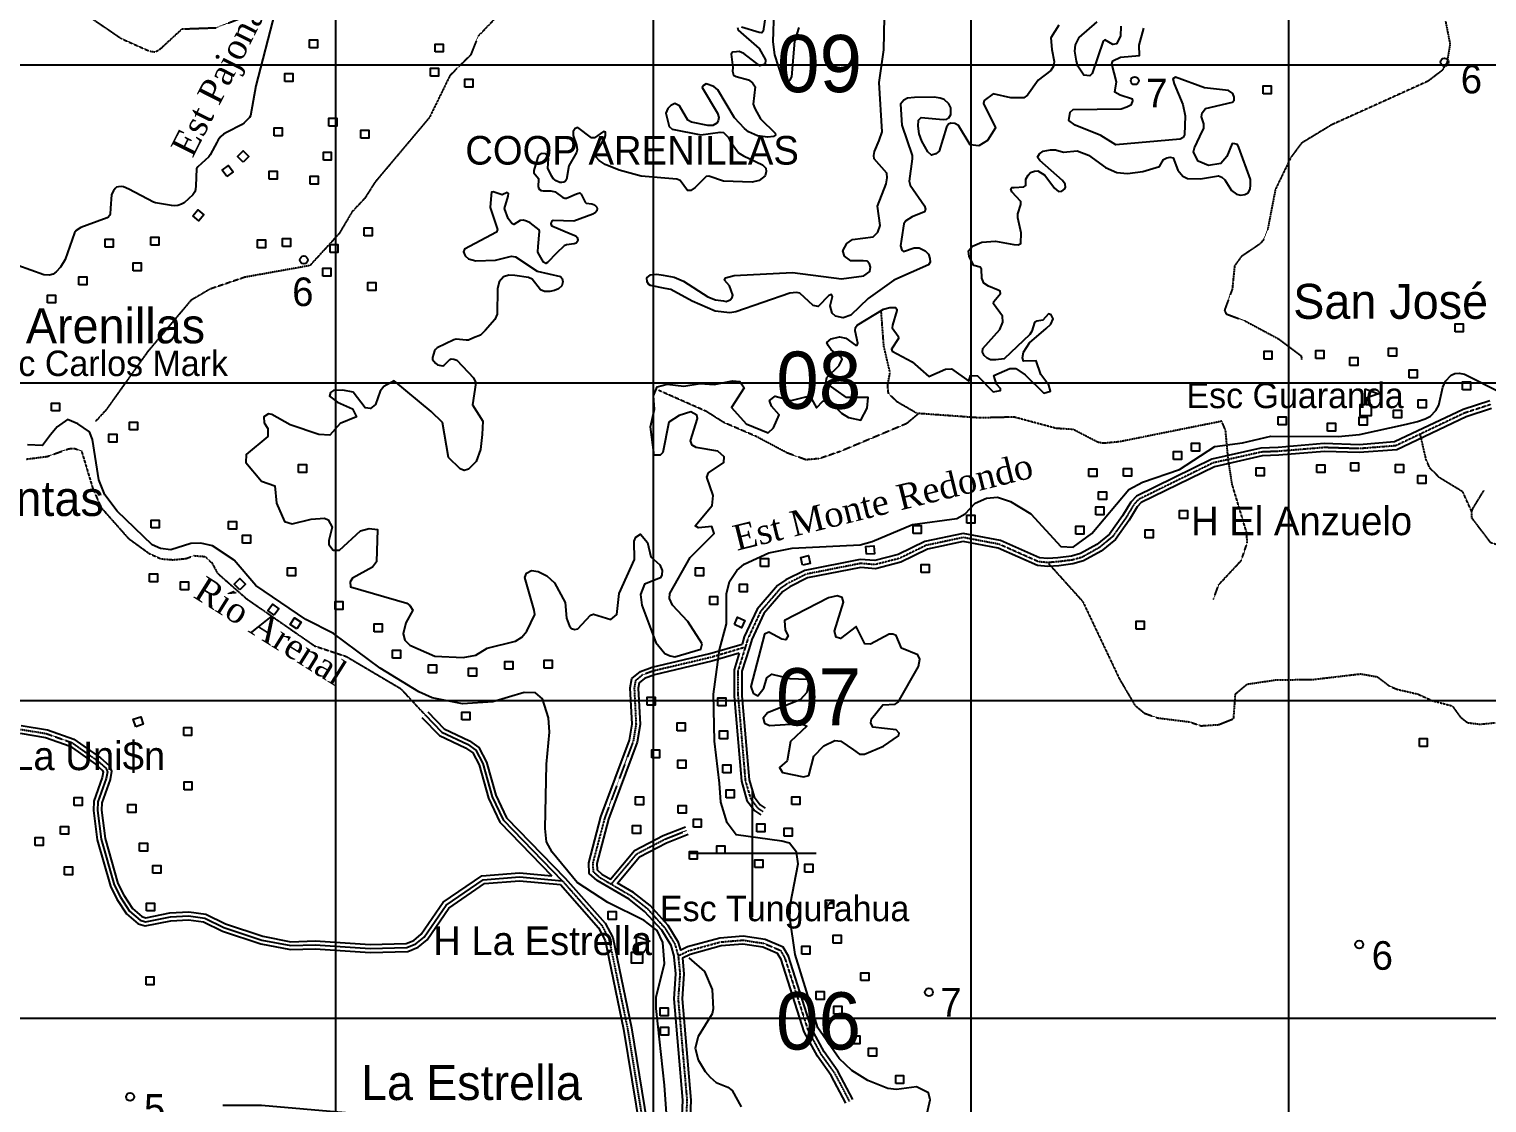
# Model space of a CAD drawing. Extents: x 638173 to 667318, y 9795622 to 9816401.
# Drawn here: x 646034 to 650623, y 9805734 to 9809113 of the extents above; entities that cross this region are included whole.
import ezdxf

# ---------------------------------------------------------------- set-up
doc = ezdxf.new("R2010")
doc.units = 0
doc.header["$MEASUREMENT"] = 0
doc.linetypes.add('HIDDEN', pattern=[0.375, 0.25, -0.125])
for name, color, linetype in [('CAMINO4', 7, 'CONTINUOUS'), ('CAMINO5', 7, 'CONTINUOUS'), ('CAMINO6Y7', 7, 'CONTINUOUS'), ('CAUCECANALIZADO', 7, 'CONTINUOUS'), ('CUADRICULAUTM', 7, 'CONTINUOUS'), ('EDIFICACION', 7, 'CONTINUOUS'), ('NOMBREAREASSITIO', 7, 'CONTINUOUS'), ('NOMBRESPOBLADOS', 7, 'CONTINUOUS'), ('NOMBRESPROPIOS', 7, 'CONTINUOUS'), ('PANTANOINUNDACIO', 7, 'CONTINUOUS'), ('PARALELACAMINO', 7, 'CONTINUOUS'), ('PROYECCION', 7, 'CONTINUOUS'), ('PUNTOALTURA', 7, 'CONTINUOUS'), ('RIOINTERMITENTE', 7, 'CONTINUOUS'), ('RIOPERENNE', 7, 'CONTINUOUS'), ('TEXTOAZUL', 7, 'CONTINUOUS'), ('VALORCUADRICULAR', 7, 'CONTINUOUS')]:
    doc.layers.add(name, color=color, linetype=linetype)
doc.styles.add('cotas', font='SWITZN.TTF')
doc.styles.add('escuelas', font='SWZCONLN.TTF')
doc.styles.add('poblados', font='SWZCONDN.TTF')
doc.styles.add('rios', font='TIMESI_0.TTF')
doc.styles.add('sitios', font='SWZCONLN.TTF')

# ---------------------------------------------------------------- blocks, each defined once
blk = doc.blocks.new('COTA')
at = {"layer": 'PUNTOALTURA', "color": 1, "linetype": 'Continuous'}
blk.add_circle((0, 0), 12.5, dxfattribs=at)
blk = doc.blocks.new('CASA')
at = {"layer": 'EDIFICACION', "color": 4, "linetype": 'Continuous'}
blk.add_lwpolyline([(-12.57, -13.81), (-12.57, 11.18), (12.43, 11.18), (12.43, -13.82), (-12.57, -13.81)], close=True, dxfattribs=at)
blk = doc.blocks.new('ESCUEL')
at = {"layer": 'EDIFICACION', "color": 6, "linetype": 'Continuous'}
blk.add_lwpolyline([(-0.55, 67.48), (41.45, 51.74), (3.45, 37.48), (3.45, 17.27), (18.98, 17.27), (18.98, -17.74), (-16.02, -17.73), (-16.02, 17.27), (-0.55, 17.27), (-0.55, 67.48)], close=True, dxfattribs=at)

msp = doc.modelspace()

# ---------------------------------------------------------------- linework, layer by layer
at = {"layer": 'CAMINO4', "color": 2, "linetype": 'HIDDEN'}
for points in [[(650634.67, 9807931.18), (650552.68, 9807904.52), (650413.17, 9807838.28), (650335.72, 9807801.5), (650221.08, 9807792.45), (650111.33, 9807796.02), (649967.15, 9807784.05), (649913.43, 9807781.87), (649808.79, 9807758.35), (649761.02, 9807747.62), (649527.33, 9807632.95), (649511.83, 9807616.78), (649486.18, 9807573.91), (649444.36, 9807515.08), (649402, 9807480.66), (649348.76, 9807450.63), (649317.61, 9807441.92), (649274.08, 9807436.63), (649241.01, 9807433.81), (649240.75, 9807433.83), (649211.34, 9807436.63), (649087.9, 9807491.47), (648974.59, 9807512.87), (648858.1, 9807488.16), (648774.17, 9807447.24), (648697.02, 9807427.41), (648651.36, 9807431.15), (648480.34, 9807397.4), (648422.62, 9807368.45), (648398.49, 9807352.04), (648336.62, 9807280.2), (648297.27, 9807195.91), (648288.45, 9807167.49)], [(648288.45, 9807167.49), (648180.49, 9807135.48), (647999.07, 9807092.74), (647964.95, 9807080.62), (647942.95, 9807062.06), (647939.03, 9807039.53), (647944.69, 9806925.06), (647935.88, 9806872.04), (647846.06, 9806630.39), (647808.4, 9806488.2), (647809.67, 9806461.28), (647829.75, 9806443.68), (647866.81, 9806421.93)], [(648288.45, 9807167.49), (648265.67, 9807094.06), (648265.67, 9807014.42), (648288.61, 9806748.06), (648305.14, 9806691.12), (648326.97, 9806662.07), (648344.29, 9806650.46)], [(646007.72, 9806909.1), (646088.69, 9806895.79), (646169.53, 9806867.22), (646250.98, 9806809.53), (646275.89, 9806787.53), (646280.95, 9806775.73)], [(647866.81, 9806421.93), (647947.65, 9806517.77), (648035.53, 9806563.48), (648104.55, 9806590.97)], [(647712.67, 9806432.74), (647836.91, 9806292.12), (647859.58, 9806249.36), (647917.77, 9805967.54), (647972.65, 9805632.93), (647974.89, 9805619.27)], [(647866.81, 9806421.93), (647929.76, 9806384.98), (647980.3, 9806345.22), (648035.49, 9806284.18), (648066.92, 9806233.67), (648077.3, 9806196.28)], [(648077.3, 9806196.28), (648110.71, 9806212.68), (648210.37, 9806240.04), (648281.87, 9806245.83), (648347.26, 9806235.73), (648399.07, 9806213.7), (648412.78, 9806189.83), (648485.7, 9805962.44), (648526.21, 9805887.19), (648569.63, 9805826.81), (648615.96, 9805738.81)], [(648077.3, 9806196.28), (648083.01, 9806139.42), (648077.04, 9806060.97), (648104.87, 9805742.21), (648101.83, 9805667.58)]]:
    msp.add_lwpolyline(points, dxfattribs=at)
at = {"layer": 'CAMINO5', "color": 7, "linetype": 'Continuous'}
for points in [[(647279.9, 9806955.5), (647333.01, 9806900.27), (647414.66, 9806862), (647440.2, 9806844), (647462.66, 9806801.65), (647492.11, 9806697.28), (647526.79, 9806623.92), (647712.67, 9806432.74)], [(646280.95, 9806775.73), (646276.85, 9806754.7), (646250.57, 9806680.71), (646249.81, 9806654.27), (646261.02, 9806563.59), (646301.7, 9806419.84), (646321.69, 9806380.63), (646349.87, 9806336.92), (646383.41, 9806308.61), (646400.58, 9806303.21), (646479.11, 9806319.1), (646536.54, 9806321.82), (646587.19, 9806315.01), (646647.5, 9806285.4), (646767.03, 9806245.78), (646857.62, 9806228.39), (646934.97, 9806230.7), (647108.14, 9806219.36), (647223.67, 9806222.6), (647252.04, 9806234.19), (647277.71, 9806255.55), (647347, 9806355.84), (647463.42, 9806436.02), (647578.03, 9806445.05), (647712.67, 9806432.74)]]:
    msp.add_lwpolyline(points, dxfattribs=at)
at = {"layer": 'CAMINO6Y7', "color": 2, "linetype": 'HIDDEN'}
for points in [[(646024.32, 9809418.5), (646232.87, 9809145.44), (646325.42, 9809082.65), (646413.05, 9809043.66), (646429.98, 9809041.11), (646444.48, 9809047.93), (646515.76, 9809113.37), (646623.3, 9809117.29), (646767.01, 9809173.09), (646798.44, 9809174.38), (646845.34, 9809293.66), (646861.78, 9809369.34), (646923.53, 9809421.72), (647033.97, 9809623.91), (647090.47, 9809697.63), (647072.08, 9809728.62), (647004.82, 9809793.28), (646972.64, 9809846.17), (646910.67, 9810004.5), (646907.97, 9810035.39), (646953.73, 9810134.02), (646963.16, 9810181.72), (646971.69, 9810194.38)], [(647493.44, 9809579.86), (647497.74, 9809459.79), (647520.37, 9809402.81), (647534.19, 9809280.48), (647516.72, 9809188.73), (647502.34, 9809147.57), (647447.57, 9809090.41), (647424.02, 9809031.27), (647359.21, 9808967.23), (647294.29, 9808834.36), (647122.78, 9808630.67), (647091.09, 9808580.62), (647050.97, 9808537.98), (647010.05, 9808469.1), (646918.09, 9808368.59), (646714.07, 9808332.12), (646602.96, 9808294.29), (646543.71, 9808259.33), (646407.22, 9808097.3), (646276.9, 9807914.73), (646243.36, 9807878.07)], [(650492.5, 9809138.08), (650506.72, 9809066.36), (650497.63, 9809008.68), (650481.69, 9808982.58), (650437.59, 9808948.88), (650134.19, 9808811.53), (650039.37, 9808754.01), (650005.22, 9808707.84), (649957.11, 9808608.16), (649932.85, 9808482.29), (649920.36, 9808450.62), (649908.9, 9808436.73), (649850.14, 9808397.29), (649828.63, 9808367.86), (649821.52, 9808295.09), (649797.1, 9808228.2), (649801.89, 9808216.76), (649861.45, 9808194.65), (649966.64, 9808138.34), (650038.43, 9808084.48), (650039.87, 9808071.61)], [(648834.23, 9807903.11), (648828.98, 9807903.49), (648766.54, 9807939.58), (648739.23, 9807967.07), (648736.8, 9807991.15), (648744.28, 9808032.34), (648724.74, 9808115.09), (648716.23, 9808228.64)], [(648834.23, 9807903.11), (648796.29, 9807871.17), (648587.58, 9807783.58), (648522.4, 9807761.18), (648479.53, 9807757.29), (648420.88, 9807778.69), (648323.2, 9807830.62), (648220.16, 9807875.15), (648165.4, 9807909.93), (648016.62, 9807975.47)], [(649762.39, 9807318.65), (649778.72, 9807364.18), (649849.72, 9807440.33), (649868.88, 9807496.54), (649865.92, 9807531.25), (649821.61, 9807678.97), (649808.79, 9807758.35), (649800.51, 9807849.86), (649788.34, 9807878.68), (649466.72, 9807814.18), (649416.61, 9807809.38), (649398.46, 9807812.56), (649320.92, 9807852.76), (649266.94, 9807856.24), (649134.69, 9807891.81), (649026.87, 9807889.21), (648834.23, 9807903.11)], [(650575.11, 9807594.84), (650547.25, 9807656.36), (650474.8, 9807700.58), (650443.25, 9807732.05), (650431.59, 9807758.47), (650413.17, 9807838.28)], [(646024.54, 9807759.5), (646091.61, 9807768.03), (646159.25, 9807792.35), (646177.67, 9807793.15), (646199.27, 9807785.07), (646234.58, 9807667.65), (646260.8, 9807607.19), (646347.01, 9807509.94), (646412.92, 9807462.24), (646449.74, 9807445.74), (646487.93, 9807442.89), (646528.06, 9807446.66), (646552.86, 9807455.81), (646589.09, 9807453.04), (646609.47, 9807433.27), (646627.01, 9807400.81), (646718.06, 9807320.63), (646933.45, 9807171.51), (647032.46, 9807138.66), (647203.55, 9807037.65), (647279.9, 9806955.5)], [(650575.11, 9807594.84), (650579.52, 9807605.24), (650613.45, 9807660.67)], [(650810.59, 9807116.47), (650823.59, 9807138.78), (650827.06, 9807146.56), (650828.77, 9807157.36), (650828.68, 9807164.77), (650821.55, 9807216.52), (650805.29, 9807319.18), (650790.21, 9807341.9), (650693.33, 9807436.18), (650682.91, 9807481.31), (650635.18, 9807496.17), (650575.4, 9807574.95), (650575.09, 9807580.51), (650575.11, 9807594.84)], [(649240.78, 9807433.79), (649350.82, 9807311.42), (649466.36, 9807067.58), (649514.81, 9806984.94), (649545.14, 9806959.95), (649586.71, 9806945.12), (649687.06, 9806932.76), (649723.12, 9806920.34), (649778.99, 9806924.09), (649826.04, 9806942.97), (649831.36, 9807020.28), (649868.17, 9807051.42), (649957.18, 9807064.53), (650077.63, 9807066.47), (650225.12, 9807083.73), (650277.6, 9807074.76), (650315.97, 9807045.63), (650339.82, 9807035.42), (650405.76, 9807020.18), (650451.17, 9806999.51), (650514.18, 9806982.87), (650539.37, 9806947.88), (650561.45, 9806930.38), (650601.66, 9806925.26), (650649.38, 9806930.22)]]:
    msp.add_lwpolyline(points, dxfattribs=at)
at = {"layer": 'CAUCECANALIZADO', "color": 132, "linetype": 'Continuous'}
msp.add_lwpolyline([(648111.13, 9806189.57), (648160.3, 9806146.58), (648184.38, 9806090.36), (648187.78, 9806030.02), (648184.29, 9806014.09), (648140.02, 9805942.66), (648131.22, 9805906.01), (648140.56, 9805869.16), (648162.32, 9805832.24), (648178.41, 9805814.98), (648196.72, 9805797.59), (648234.15, 9805782.75), (648247.27, 9805772.08), (648276.12, 9805721.49)], dxfattribs=at)
at = {"layer": 'CUADRICULAUTM', "color": 2, "linetype": 'Continuous'}
for points in [[(647000, 9796937.05), (647000, 9797000), (647000, 9798000), (647000, 9799000), (647000, 9800000), (647000, 9801000), (647000, 9802000), (647000, 9803000), (647000, 9804000), (647000, 9805000), (647000, 9806000), (647000, 9807000), (647000, 9808000), (647000, 9809000), (647000, 9810000), (647000, 9811000), (647000, 9812000), (647000, 9813000), (647000, 9814000), (647000, 9815364.22)], [(648000, 9796936.27), (648000, 9797000), (648000, 9798000), (648000, 9799000), (648000, 9800000), (648000, 9801000), (648000, 9802000), (648000, 9803000), (648000, 9804000), (648000, 9805000), (648000, 9806000), (648000, 9807000), (648000, 9808000), (648000, 9809000), (648000, 9810000), (648000, 9811000), (648000, 9812000), (648000, 9813000), (648000, 9814000), (648000, 9815363.51)], [(649000, 9796935.5), (649000, 9797000), (649000, 9798000), (649000, 9799000), (649000, 9800000), (649000, 9801000), (649000, 9802000), (649000, 9803000), (649000, 9804000), (649000, 9805000), (649000, 9806000), (649000, 9807000), (649000, 9808000), (649000, 9809000), (649000, 9810000), (649000, 9811000), (649000, 9812000), (649000, 9813000), (649000, 9814000), (649000, 9815362.8)], [(650000, 9796934.72), (650000, 9797000), (650000, 9798000), (650000, 9799000), (650000, 9800000), (650000, 9801000), (650000, 9802000), (650000, 9803000), (650000, 9804000), (650000, 9805000), (650000, 9806000), (650000, 9807000), (650000, 9808000), (650000, 9809000), (650000, 9810000), (650000, 9811000), (650000, 9812000), (650000, 9813000), (650000, 9814000), (650000, 9815362.09)], [(638799.05, 9809000), (639000, 9809000), (640000, 9809000), (641000, 9809000), (642000, 9809000), (643000, 9809000), (644000, 9809000), (645000, 9809000), (646000, 9809000), (647000, 9809000), (648000, 9809000), (649000, 9809000), (650000, 9809000), (651000, 9809000), (652000, 9809000), (653000, 9809000), (654000, 9809000), (655000, 9809000), (656000, 9809000)], [(638798.38, 9808000), (639000, 9808000), (640000, 9808000), (641000, 9808000), (642000, 9808000), (643000, 9808000), (644000, 9808000), (645000, 9808000), (646000, 9808000), (647000, 9808000), (648000, 9808000), (649000, 9808000), (650000, 9808000), (651000, 9808000), (652000, 9808000), (653000, 9808000), (654000, 9808000), (655000, 9808000), (656000, 9808000)], [(638798.38, 9807000), (639000, 9807000), (640000, 9807000), (641000, 9807000), (642000, 9807000), (643000, 9807000), (644000, 9807000), (645000, 9807000), (646000, 9807000), (647000, 9807000), (648000, 9807000), (649000, 9807000), (650000, 9807000), (651000, 9807000), (652000, 9807000), (653000, 9807000), (654000, 9807000), (655000, 9807000), (656000, 9807000)], [(638797.04, 9806000), (639000, 9806000), (640000, 9806000), (641000, 9806000), (642000, 9806000), (643000, 9806000), (644000, 9806000), (645000, 9806000), (646000, 9806000), (647000, 9806000), (648000, 9806000), (649000, 9806000), (650000, 9806000), (651000, 9806000), (652000, 9806000), (653000, 9806000), (654000, 9806000), (655000, 9806000), (656000, 9806000)]]:
    msp.add_lwpolyline(points, dxfattribs=at)
at = {"layer": 'PANTANOINUNDACIO', "color": 2, "linetype": 'Continuous'}
for points in [[(648357.96, 9809191.03), (648344.44, 9809105.94), (648340.84, 9809100.95), (648332.71, 9809102.53), (648276.64, 9809119.14)], [(648457.14, 9809118.23), (648443.44, 9809074.81), (648434.13, 9808962.75), (648427.48, 9808951.32), (648416.42, 9808946.1), (648409.06, 9808950.58), (648404.29, 9808960.91), (648381.93, 9809031.78), (648376.43, 9809072.87), (648379.22, 9809171.7)], [(648263.78, 9809117.8), (648265.95, 9809109.78), (648332.38, 9809051.68), (648352.65, 9809015.89), (648350.92, 9809003.01), (648334.75, 9808997.71), (648284.17, 9809036.49), (648269.79, 9809041.98), (648260.54, 9809041.6), (648248.42, 9809039.77), (648243.95, 9809033.8), (648249.15, 9808992.55), (648248.57, 9808980.58), (648251.37, 9808967.53), (648259.38, 9808963.59), (648298.24, 9808953.47), (648311.79, 9808943.94), (648319.21, 9808930.76), (648313.27, 9808876.87), (648318.44, 9808862.99), (648336.38, 9808830.68), (648382.27, 9808785.28), (648384.01, 9808778.83), (648377.12, 9808774.55), (648360.09, 9808772.5), (648327.27, 9808777.35), (648298.53, 9808789.15), (648286.23, 9808799.95), (648255.15, 9808833.23), (648201.95, 9808921.64), (648189.47, 9808932.15), (648165.16, 9808940.26), (648156.59, 9808935.85), (648153.23, 9808928.83), (648200.92, 9808847.81), (648205.63, 9808835.19), (648203.47, 9808824.53), (648198.99, 9808817.32), (648186.53, 9808809.05), (648170.9, 9808809.21), (648119.17, 9808820.21), (648107.98, 9808826), (648082.02, 9808871.36), (648066.73, 9808878.34), (648054.23, 9808872.13), (648044.62, 9808862.86), (648038.69, 9808848.58), (648048.78, 9808805.86), (648058.25, 9808797.69)], [(648659.43, 9808383.5), (648621.1, 9808383.65), (648600.97, 9808398.32), (648596.01, 9808415.36), (648608.65, 9808438.5), (648626.24, 9808450.76), (648690.91, 9808459.52), (648706.32, 9808473.68), (648712.76, 9808494.47), (648704.92, 9808556.11), (648732.31, 9808625.63), (648735.49, 9808644.67), (648733.86, 9808659.62), (648694.23, 9808704.38), (648692.76, 9808715.43), (648694.97, 9808727.96), (648710.43, 9808762.66), (648719.76, 9808789.79), (648709.88, 9808944.54), (648725.22, 9809047.22), (648727.19, 9809150)], [(649275.42, 9809125.08), (649250.63, 9809085.85), (649253.02, 9809048.78), (649261.3, 9809010.79), (649258.7, 9808995.81), (649250.35, 9808982.6), (649210.82, 9808952.64), (649176.73, 9808905.01), (649165.59, 9808896.64), (649124.06, 9808896.46), (649069.22, 9808909.51), (649040.37, 9808888.39), (649038.4, 9808879), (649075.84, 9808802.51), (649051.1, 9808762.68), (649023.41, 9808745.11)], [(649835.09, 9808593.58), (649847.08, 9808589.96), (649860.57, 9808592.35), (649871.4, 9808598.07), (649878.09, 9808609.07), (649879.37, 9808622.96), (649878.77, 9808639.51), (649842.66, 9808739.76), (649837.5, 9808749.34), (649829.5, 9808751.62), (649821.08, 9808752.44), (649804.66, 9808711.83), (649785.01, 9808689.88), (649746.56, 9808683.49), (649714.64, 9808697.12), (649707.15, 9808710.54), (649699.28, 9808726.49), (649702.44, 9808739.11), (649719.41, 9808774.41), (649731.55, 9808800.87), (649732.44, 9808814.95), (649724.18, 9808836.37), (649726.24, 9808848.85), (649737.56, 9808862.9), (649821.96, 9808882.57), (649827.92, 9808889.4), (649827.68, 9808898.91), (649822.77, 9808910.04), (649810.09, 9808919.31), (649734.4, 9808927.72), (649643.01, 9808962.01), (649634.82, 9808956.39), (649638.32, 9808940.82), (649665.38, 9808875.36), (649673.2, 9808840.2), (649671.63, 9808780.17), (649666.55, 9808772.19), (649657.24, 9808766.89), (649455.26, 9808748.36), (649407.35, 9808777.61), (649327.34, 9808810.21), (649307.01, 9808825.72), (649311.32, 9808851.53), (649320.37, 9808860.09), (649471.43, 9808862.25), (649489.27, 9808868.02), (649504.75, 9808875.39), (649508.92, 9808887.42), (649507.51, 9808892.58), (649468.83, 9808904.45), (649451.62, 9808914.33), (649456.77, 9808946.79), (649441.95, 9809003.36), (649445.19, 9809012.86), (649469.17, 9809024.49), (649529.06, 9809029.45), (649528.19, 9809062.65), (649542.65, 9809115.67)], [(649470.9, 9809122.63), (649469.92, 9809090.68), (649456.97, 9809066.4), (649445.96, 9809064.22), (649420.8, 9809079.08), (649415.21, 9809074.44), (649380.94, 9808973.44), (649372.73, 9808965.86), (649353.9, 9808967.76), (649335.02, 9808995.9), (649331.58, 9809011.76), (649326.23, 9809043.42), (649328.13, 9809063.77), (649339.63, 9809086.02), (649396.29, 9809135.96)], [(649023.41, 9808745.11), (648996.53, 9808749.09), (648959.61, 9808809.21), (648948.45, 9808815.68), (648935.75, 9808817.29), (648928.55, 9808813.47), (648922.06, 9808804.43), (648899.09, 9808728.81), (648888.76, 9808719.86), (648874.76, 9808716.29), (648863.71, 9808726.49), (648844.3, 9808760.23), (648835.71, 9808783.25), (648832.45, 9808807.2), (648833.5, 9808826.74), (648842.56, 9808835.13), (648911.14, 9808828.47), (648923.4, 9808829.69), (648929.17, 9808833.94), (648935.19, 9808844.43), (648935.19, 9808864.83), (648929.41, 9808877.89), (648914.55, 9808891.61), (648902.23, 9808895.02), (648883.53, 9808898.34), (648820.72, 9808897.18), (648798.87, 9808896.03), (648787.25, 9808889.63), (648777.5, 9808876.87), (648781.57, 9808810.14), (648814.34, 9808714.7), (648813.43, 9808704.76), (648804.76, 9808634.35), (648807.08, 9808621.56), (648852.3, 9808556.4), (648855.6, 9808546.47), (648852.24, 9808538.09), (648814.34, 9808522.14), (648793.71, 9808509.61), (648787.19, 9808499.59), (648779.81, 9808451.27), (648777.5, 9808430.74), (648781.18, 9808416.73), (648786.46, 9808413.39), (648820.68, 9808424.36), (648836.45, 9808424.11), (648855, 9808415.15), (648865.18, 9808404.2), (648869.08, 9808391.25), (648870.34, 9808379.14), (648865.62, 9808370.58), (648756.57, 9808322.73), (648675.35, 9808265.25), (648620.66, 9808212.97), (648596.28, 9808204.59), (648572.95, 9808209.24), (648561.69, 9808219.15), (648555.76, 9808241.96), (648563.2, 9808271.26), (648560.12, 9808278.15), (648551.98, 9808274.84), (648518.25, 9808239.62), (648501.92, 9808243.08), (648460.64, 9808281.84), (648455.48, 9808283.31), (648450.33, 9808284.05), (648428.96, 9808281.84), (648259.34, 9808222.76), (648239.58, 9808219.92), (648193.89, 9808225.08), (648120.9, 9808256.47), (648054.66, 9808292.9), (648036.8, 9808297.03), (647990.55, 9808305.85), (647984.66, 9808309.11), (647980.24, 9808317.96), (647978.54, 9808329.87), (647989.82, 9808339.33), (648010.45, 9808341.55), (648030.33, 9808338.64), (648065.09, 9808332.33), (648094.48, 9808320.09), (648170.6, 9808270.68), (648195.37, 9808260.46), (648220.07, 9808257.61), (648228.53, 9808256.04), (648240.72, 9808260.86), (648246.95, 9808268.57), (648249.15, 9808275.35), (648239.17, 9808304.96), (648223.39, 9808322.98), (648226.12, 9808329.8), (648253.14, 9808337.91), (648436.84, 9808347.34), (648591.9, 9808326.49), (648662.18, 9808335.96), (648680.9, 9808349.91), (648683.18, 9808363.66), (648679.65, 9808373.72), (648672.12, 9808382.83), (648659.43, 9808383.5)], [(648058.25, 9808797.69), (648148.73, 9808780.17), (648209.68, 9808788.41), (648220.06, 9808787.29), (648234.73, 9808772.93), (648241.41, 9808760.27), (648267.7, 9808723.52), (648283.37, 9808713.96), (648343.02, 9808686.23), (648353.06, 9808674.89), (648354.54, 9808664.62), (648350.7, 9808651.18), (648332.23, 9808636.56), (648309.95, 9808631.35), (648220.08, 9808634.37), (648173.81, 9808649.83), (648165.6, 9808648.54), (648131.28, 9808613.96), (648117.07, 9808604.86), (648106.85, 9808605.18), (648083.58, 9808636), (648073.59, 9808640.98), (647960.39, 9808650.25), (647891.82, 9808668.64), (647847.37, 9808686.69), (647828.21, 9808699.22), (647819.37, 9808709.54), (647816.21, 9808719.09), (647846.08, 9808770.52), (647848.85, 9808778.09), (647848.11, 9808788.41), (647842.11, 9808790.19), (647814.21, 9808770.72), (647804.12, 9808770.79), (647761.23, 9808803.42), (647753.05, 9808800.2), (647746.68, 9808790.33), (647746.41, 9808778.29), (647756.89, 9808747.81), (647759.68, 9808733.12), (647756.8, 9808724.64), (647733.51, 9808682.32), (647725.42, 9808639.42), (647722.1, 9808633.61), (647717.12, 9808631.06), (647711.05, 9808630.05), (647704.93, 9808630.6), (647692.86, 9808635.66), (647684.11, 9808643.18), (647678.56, 9808650.66), (647667.6, 9808675.06), (647668.86, 9808704.64), (647667.58, 9808711.75), (647660.21, 9808719.86), (647645.67, 9808721.48), (647637.36, 9808715.43), (647634.87, 9808706.2), (647623.34, 9808668.07), (647622.81, 9808663.39), (647623.36, 9808660.15), (647637.29, 9808642.51), (647638.14, 9808638.75), (647636.27, 9808618.58), (647637.29, 9808612.87), (647641.05, 9808607.81), (647645.71, 9808604.45), (647651.98, 9808603.54), (647676.64, 9808603.4), (647690.42, 9808600.44), (647714.09, 9808582.55), (647720.67, 9808580.56), (647725.54, 9808581.21), (647757.08, 9808594.35), (647767.79, 9808597.49), (647771.78, 9808593.6), (647784.15, 9808567.73), (647787.55, 9808565.45), (647805.5, 9808563.11), (647811.09, 9808560.66), (647816.66, 9808556.79), (647821.2, 9808552.58), (647822.55, 9808547.94), (647821.64, 9808540.85), (647816.48, 9808535.06), (647808.99, 9808530.76), (647749.42, 9808508.35), (647683.85, 9808510.52), (647679.39, 9808508.12), (647677.39, 9808503.72), (647677.03, 9808498.69), (647679.94, 9808494.02), (647741.61, 9808467.54), (647749.6, 9808464.65), (647756.19, 9808461.3), (647759.18, 9808456.54), (647761.92, 9808449.17), (647760.28, 9808444.08), (647755.85, 9808439.41), (647750.34, 9808436.64), (647726.02, 9808433.69), (647718.59, 9808430.62)], [(649139.95, 9808045.13), (649169.06, 9808025.3), (649228.52, 9807967.06), (649248.89, 9807973.09), (649243.66, 9807991.81), (649219.34, 9808025.9), (649203.71, 9808068.4), (649164.02, 9808068.13), (649160.9, 9808078.36), (649164.03, 9808096.44), (649183.59, 9808125.95), (649235.83, 9808171.01), (649250.84, 9808184.54), (649257.97, 9808201.11), (649251.57, 9808213.29), (649243.21, 9808217.14), (649225.48, 9808197.05), (649206.63, 9808193.38), (649199.37, 9808189.07), (649190.36, 9808162.52), (649183.78, 9808152.1), (649103.17, 9808075.68), (649077.46, 9808071.58), (649060.73, 9808072.49), (649050.06, 9808077.59), (649040.09, 9808085.76), (649035.15, 9808096.05), (649036.41, 9808107.88), (649090.15, 9808167.26), (649099.34, 9808190.24), (649098.48, 9808209.32), (649069.86, 9808248.11), (649071.04, 9808256.04), (649092, 9808281.02), (649090.94, 9808287.74), (649084.24, 9808291.35), (649054.33, 9808303.98), (649039.36, 9808313.54), (649032.69, 9808329.38), (649032.04, 9808357.52), (649027.57, 9808363.66), (649008.03, 9808368.99), (648993.27, 9808397.35), (648991.39, 9808414.82), (649004.13, 9808430.22), (649032.69, 9808441.82), (649076.67, 9808445.62), (649134.03, 9808435.16), (649147.68, 9808433.69), (649156.05, 9808438.21), (649156.75, 9808472.19), (649146.64, 9808518.75), (649146.2, 9808530.99), (649155.87, 9808560.83), (649155.78, 9808570.06), (649127.47, 9808601.18), (649124.46, 9808610.43), (649127.78, 9808614.29), (649134.84, 9808614.45), (649165.79, 9808616.66), (649171.48, 9808620.82), (649171.57, 9808640.96), (649179.05, 9808653.51), (649185.92, 9808661.32), (649198.95, 9808666.05), (649209.82, 9808666.61), (649231.47, 9808653.47), (649262.22, 9808612.6), (649274.84, 9808601.92), (649285.45, 9808602.52), (649294, 9808610.02), (649296.21, 9808615.44), (649295.48, 9808624.77), (649287.02, 9808636.27), (649215.46, 9808699.05), (649208.54, 9808709.69), (649214.44, 9808720.8), (649226.21, 9808728.7), (649249.05, 9808733.12), (649264.55, 9808732.92), (649290.34, 9808725.13), (649333.73, 9808730.03), (649368.52, 9808715.65), (649422.15, 9808677.32), (649457.79, 9808661.76), (649491.66, 9808658.06), (649540.36, 9808664.69), (649592.14, 9808679.99), (649604.6, 9808702.39), (649615.11, 9808708.08), (649626.02, 9808710.27), (649635.93, 9808707.87), (649649.83, 9808669.31), (649665.81, 9808649.67), (649680.42, 9808642.71), (649721.39, 9808641.55), (649778.61, 9808651.15), (649788.87, 9808646.88), (649797.69, 9808638.96), (649819.17, 9808605.3), (649835.09, 9808593.58)], [(647718.59, 9808430.62), (647694.75, 9808407.52), (647666.48, 9808378.08), (647661.18, 9808375.45), (647653.02, 9808379.38), (647636.28, 9808408.42), (647635.39, 9808412.31), (647636.16, 9808429.14), (647640.86, 9808476.22), (647639.65, 9808481.17), (647611.07, 9808502.98), (647600.24, 9808508.79), (647588.96, 9808511.82), (647579.63, 9808510.97), (647560.47, 9808498.29), (647553.59, 9808501.5), (647541.8, 9808516.98), (647531.19, 9808548.01), (647541.88, 9808587.17), (647543.28, 9808595.12), (647539.19, 9808598.54), (647523.21, 9808591.05), (647494.5, 9808600.76), (647490.22, 9808599.54), (647488.83, 9808590.12), (647486, 9808551.01), (647508.86, 9808481.86), (647505.95, 9808473.91), (647405.01, 9808420.27), (647401.29, 9808412.27), (647406.96, 9808399.78), (647417.27, 9808390.2), (647440.73, 9808383.42), (647502.87, 9808385.92), (647552.71, 9808398.06), (647565.38, 9808396.09), (647633.22, 9808351.11), (647706.87, 9808334.66), (647712.12, 9808327.62), (647714.23, 9808317.22), (647710.66, 9808304.93), (647701.09, 9808295.28), (647687.7, 9808289.95), (647672.97, 9808287), (647656.5, 9808286.89), (647643.67, 9808292.56), (647618.28, 9808325.54), (647606.65, 9808331.23), (647563.4, 9808337.59), (647544.01, 9808338.6), (647527.82, 9808333.4), (647513.92, 9808317.17), (647508.91, 9808295.4), (647507.71, 9808216.17), (647500.78, 9808199.06), (647470.22, 9808163.93), (647455.59, 9808149.89), (647432.75, 9808141.05), (647417.02, 9808134.3), (647409.57, 9808133.51), (647378.16, 9808136.63), (647371.63, 9808135.44), (647318.6, 9808109.41), (647313.37, 9808104.93), (647310.22, 9808100.1), (647303.79, 9808079.13), (647304.41, 9808072.64), (647313, 9808061.05), (647320, 9808056.59), (647330.23, 9808054.26), (647336.94, 9808053.35), (647340.94, 9808055.19), (647358.39, 9808072.88), (647362.64, 9808075.15), (647371.41, 9808074.51), (647380.95, 9808070.49), (647433.53, 9808015.3), (647440.8, 9807999.8), (647429.94, 9807930.08), (647462.41, 9807879.41), (647460.76, 9807837.56), (647455.48, 9807789.75), (647441.08, 9807752.43), (647417.8, 9807728.04), (647404.24, 9807723.85), (647390.97, 9807728.66), (647353.98, 9807764.88), (647335.26, 9807874.46), (647300.09, 9807909.29), (647183.29, 9808006.23), (647151.16, 9807987.82), (647139.27, 9807973.64), (647124.73, 9807931.13), (647108.64, 9807918.37), (647092.53, 9807920.67), (647054.13, 9807970.5), (647021.48, 9807976.49), (646992.43, 9807975.16), (646983.43, 9807969.07), (646980.01, 9807957.35), (647004.9, 9807939.11)], [(648152.7, 9807178.52), (648107.32, 9807248.19), (648059.16, 9807300.31), (648050.24, 9807320.59), (648051.09, 9807337.03), (648115.54, 9807449.97), (648191.05, 9807525.61), (648183.61, 9807547.92), (648141.36, 9807542.83), (648130.66, 9807550.13), (648184, 9807613.68), (648187.33, 9807645.22), (648167.3, 9807702.42), (648172.49, 9807716.21), (648221.35, 9807748.42), (648221.96, 9807766.84), (648202, 9807784.84), (648133.77, 9807796.38), (648121.79, 9807804.01), (648115.68, 9807817.19), (648138.62, 9807887.35), (648136.16, 9807897.67), (648117.68, 9807908.26), (648080.73, 9807896.7), (648048.24, 9807876.39), (648029.56, 9807780.73), (648021.14, 9807772.52), (648001.97, 9807772.13), (647989.97, 9807861.56), (648003.31, 9807917.15), (647999.92, 9807958.36), (648011.25, 9807986.72), (648042.38, 9807994.98), (648095.12, 9807989.58), (648146.59, 9807997.53), (648190.59, 9807994.03), (648248.24, 9808006.47), (648271.41, 9808003.71), (648284.62, 9807984.37), (648245.3, 9807921.85), (648291.59, 9807870.2), (648360.44, 9807842.76), (648377.22, 9807858.07), (648395.72, 9807898.79), (648371.39, 9807925.73), (648365.01, 9807943.62), (648382.95, 9807957.51), (648432.67, 9807943.66), (648491.27, 9807958.56), (648512.63, 9807921.3), (648532.39, 9807941.86), (648546.2, 9807942.96), (648558.74, 9807938.27), (648591.37, 9807903.96), (648613.74, 9807890.39), (648652.38, 9807882.03), (648672.22, 9807919.93), (648675.12, 9807953.11), (648606.86, 9807953.7), (648542.62, 9807999.7), (648544.95, 9808016.37), (648584.42, 9808054.44), (648593.39, 9808074.1), (648590.33, 9808080.6), (648559.38, 9808103.45), (648549.07, 9808117.46), (648545.05, 9808126.25), (648558.95, 9808138.03), (648585.17, 9808144.06), (648604.62, 9808139.83), (648635.62, 9808117.83), (648640.44, 9808118.2), (648643.31, 9808124.39), (648634.41, 9808163.73), (648635.28, 9808173.48), (648640.49, 9808181.44), (648723.7, 9808231.71), (648743.6, 9808236.87), (648761.7, 9808236.41), (648765.71, 9808231.71), (648765.37, 9808227.56), (648751.71, 9808181.59), (648750.83, 9808173.03), (648769.39, 9808146.94), (648770.59, 9808138.74), (648749.01, 9808105.7), (648751.2, 9808099.18), (648813.45, 9808066.12), (648866.23, 9808019.95), (648919.01, 9808042.48), (648938.21, 9808043.48), (648991.88, 9808004.95), (648997.92, 9808022.47), (649019.81, 9808021.19), (649068.35, 9807971.01), (649091.45, 9807975.74), (649092.37, 9807981.43), (649079.64, 9807995.8), (649070.9, 9808023.02), (649121.01, 9808044.65), (649139.95, 9808045.13)], [(647004.9, 9807939.11), (647052.69, 9807917.66), (647064.64, 9807892.92), (647013.82, 9807871.96), (646980.57, 9807834.88), (646946.18, 9807837.2), (646856, 9807867.19), (646798.18, 9807899.88), (646787.63, 9807902.25), (646772.79, 9807893.12), (646773.85, 9807873.51), (646785.35, 9807855.43), (646785.6, 9807830.69), (646717.99, 9807773.8), (646716.85, 9807749.25), (646765.58, 9807689.89), (646807.38, 9807675.04), (646812.68, 9807620.82), (646838.25, 9807562.86), (646861.82, 9807555.74), (646922.55, 9807570.82), (646964.36, 9807573.46), (646975.48, 9807568.9), (646988.73, 9807545.51), (646977.25, 9807503.15), (646977.3, 9807490.97), (646991.34, 9807473.34), (647011.26, 9807473.01), (647077.07, 9807534.19), (647104.48, 9807540.96), (647130.47, 9807538.58), (647128.17, 9807436.11), (647114.95, 9807419.05), (647052.33, 9807385.03), (647045.22, 9807373.41), (647046.14, 9807357.61), (647223.37, 9807306.13), (647232.81, 9807298.7), (647241.65, 9807283.93), (647220.3, 9807243.91), (647212.2, 9807210.17), (647217.21, 9807189.6), (647233.11, 9807174.52), (647311.87, 9807139.55), (647400.22, 9807135.03), (647439.94, 9807143.04), (647476.03, 9807164.54), (647565.66, 9807187.04), (647585.47, 9807199), (647600.8, 9807217.73), (647625.88, 9807270.46), (647624.22, 9807284.74), (647594.99, 9807386.73), (647600.33, 9807400.99), (647615.85, 9807408.6), (647637.08, 9807405.74), (647663.9, 9807392.12), (647687.86, 9807370.45), (647721.75, 9807307.94), (647725.44, 9807259.38), (647734.94, 9807233.6), (647741.45, 9807226.66), (647751.89, 9807223.28), (647761.95, 9807225.52), (647801.51, 9807268.19), (647810.84, 9807271.93), (647865.67, 9807255.36), (647884.11, 9807270.5), (647891.79, 9807336.29), (647940.25, 9807444.18), (647938.82, 9807500.86), (647943.78, 9807514.45), (647958.95, 9807523.46), (647980.89, 9807497.48), (647991.03, 9807452.02), (648019.91, 9807426.85), (648026.46, 9807409.1), (648025.93, 9807395.77), (648021.81, 9807385.95), (647971.82, 9807365.67), (647958.43, 9807333.93), (647962.45, 9807300.46), (648007.36, 9807181.95), (648035.72, 9807147.99), (648052.45, 9807139.99), (648067.02, 9807137.03), (648148.79, 9807161.69), (648152.7, 9807178.52)], [(648629.51, 9806844.46), (648648.43, 9806831.42), (648664.18, 9806831.27), (648724.17, 9806856.65), (648770.35, 9806889.15), (648772.56, 9806897.36), (648764.03, 9806907.33), (648690.16, 9806916.42), (648683.44, 9806929.85), (648686.21, 9806942.5), (648721.6, 9806985.96), (648760.08, 9806988.57), (648769.56, 9806994.9), (648834.06, 9807107), (648837.86, 9807130.19), (648831.66, 9807143.99), (648780.35, 9807164.51), (648763.52, 9807204.39), (648753.47, 9807209.08), (648741.62, 9807209.08), (648682.59, 9807177.01), (648664.59, 9807177.88), (648637.33, 9807232.79), (648588.04, 9807195.11), (648574.81, 9807199.37), (648569.78, 9807218.57), (648597.43, 9807309.82), (648593.34, 9807324.46), (648578.07, 9807329.18), (648550.05, 9807323.47), (648412.55, 9807251.35), (648414.02, 9807220.9), (648424.01, 9807203.95), (648416.1, 9807190.91), (648404, 9807193.33), (648362.38, 9807215.41), (648349.34, 9807209.08), (648306.2, 9807044.37), (648313.39, 9807022.76), (648327.83, 9807014.75), (648346.64, 9807038.59), (648356.79, 9807071.23), (648371.94, 9807082.62), (648429.16, 9807068.85), (648482.87, 9807067.42), (648489.98, 9807059.91), (648482.23, 9807025.09), (648461.66, 9807001.83), (648358.03, 9806961.29), (648344.65, 9806944.84), (648348.95, 9806928.09), (648365.14, 9806921.37), (648464.54, 9806927.28), (648482.72, 9806919.16), (648431.12, 9806870.39), (648420.84, 9806810.1), (648396.35, 9806788.95), (648406.23, 9806772.95), (648471.81, 9806759.91), (648488.4, 9806763.47), (648504.05, 9806825.21), (648535.41, 9806857.13), (648570.94, 9806873.87), (648589.07, 9806872.34), (648629.51, 9806844.46)]]:
    msp.add_lwpolyline(points, dxfattribs=at)
at = {"layer": 'PARALELACAMINO', "color": 7, "linetype": 'Continuous'}
for points in [[(650631.69, 9807943.36), (650548.05, 9807916.16), (650332.44, 9807813.78), (650220.79, 9807804.97), (650111.02, 9807808.54), (649966.38, 9807796.53), (649911.79, 9807794.31), (649756.84, 9807759.49), (649519.84, 9807643.2), (649501.83, 9807624.41), (649475.71, 9807580.75), (649435.16, 9807523.71), (649394.94, 9807491.03), (649343.94, 9807462.26), (649315.16, 9807454.21), (649272.79, 9807449.07), (649241.07, 9807446.36), (649214.55, 9807448.88), (649091.65, 9807503.48), (648974.45, 9807525.62), (648854, 9807500.07), (648769.83, 9807459.03), (648695.94, 9807440.04), (648650.65, 9807443.75), (648476.25, 9807409.33), (648416.28, 9807379.25), (648390.1, 9807361.45), (648326.02, 9807287.05), (648285.58, 9807200.43), (648278.49, 9807177.57)], [(650637.65, 9807919), (650557.31, 9807892.88), (650339, 9807789.22), (650221.37, 9807779.93), (650111.64, 9807783.5), (649967.92, 9807771.57), (649915.07, 9807769.43), (649765.2, 9807735.75), (649534.82, 9807622.7), (649521.83, 9807609.15), (649496.65, 9807567.07), (649453.56, 9807506.45), (649409.06, 9807470.29), (649353.58, 9807439), (649320.06, 9807429.63), (649275.37, 9807424.19), (649240.95, 9807421.26), (649208.13, 9807424.38), (649084.15, 9807479.46), (648974.73, 9807500.12), (648862.2, 9807476.25), (648778.51, 9807435.45), (648698.1, 9807414.78), (648652.07, 9807418.55), (648484.43, 9807385.47), (648428.96, 9807357.65), (648406.88, 9807342.63), (648347.22, 9807273.35), (648308.96, 9807191.39), (648300.39, 9807163.79), (648278.17, 9807092.17), (648278.17, 9807014.96), (648300.96, 9806750.36), (648316.51, 9806696.8), (648335.69, 9806671.27), (648351.25, 9806660.84)], [(648089.4, 9805669.55), (648092.35, 9805741.92), (648064.5, 9806060.9), (648070.46, 9806139.27), (648065.07, 9806192.92), (648064.96, 9806194.01), (648064.69, 9806194.98), (648055.36, 9806228.59), (648025.47, 9806276.63), (647971.74, 9806336.05), (647922.7, 9806374.63), (647860.48, 9806411.15), (647822.4, 9806433.5), (647797.43, 9806455.38), (647795.82, 9806489.54), (647834.13, 9806634.18), (647923.75, 9806875.27), (647932.14, 9806925.78), (647926.48, 9807040.3), (647931.41, 9807068.68), (647958.63, 9807091.64), (647995.53, 9807104.75), (648177.28, 9807147.57), (648278.49, 9807177.57)], [(648269.58, 9807148.86), (648183.7, 9807123.39), (648002.61, 9807080.73), (647971.27, 9807069.6), (647954.49, 9807055.44), (647951.58, 9807038.76), (647957.24, 9806924.34), (647948.01, 9806868.81), (647857.99, 9806626.6), (647820.98, 9806486.86), (647821.91, 9806467.18), (647837.1, 9806453.86), (647864.05, 9806438.04), (647939.69, 9806527.72), (648030.32, 9806574.86), (648099.92, 9806602.58)], [(648269.58, 9807148.86), (648253.17, 9807095.95), (648253.17, 9807013.88), (648276.26, 9806745.76), (648293.77, 9806685.44), (648318.25, 9806652.87), (648337.33, 9806640.08)], [(647288.91, 9806964.16), (647340.41, 9806910.6), (647420.96, 9806872.85), (647449.84, 9806852.5), (647474.33, 9806806.33), (647503.86, 9806701.68), (647537.2, 9806631.14), (647721.96, 9806441.11)], [(646009.09, 9806921.54), (646091.81, 9806907.94), (646175.34, 9806878.43), (646258.75, 9806819.34), (646286.27, 9806795.04), (646293.96, 9806777.12), (646288.94, 9806751.39), (646263.01, 9806678.38), (646262.33, 9806654.86), (646273.31, 9806566.07), (646313.39, 9806424.42), (646332.54, 9806386.87), (646359.36, 9806345.27), (646389.55, 9806319.78), (646401.26, 9806316.1), (646477.57, 9806331.54), (646537.08, 9806334.36), (646590.87, 9806327.13), (646652.24, 9806297), (646770.19, 9806257.9), (646858.62, 9806240.93), (646935.19, 9806243.21), (647108.37, 9806231.87), (647221.05, 9806235.03), (647245.53, 9806245.03), (647268.4, 9806264.06), (647338.02, 9806364.83), (647459.09, 9806448.22), (647578.11, 9806457.59), (647680.15, 9806448.27)], [(647270.89, 9806946.84), (647325.61, 9806889.94), (647408.36, 9806851.15), (647430.56, 9806835.5), (647450.99, 9806796.97), (647480.36, 9806692.88), (647516.38, 9806616.7), (647680.15, 9806448.27)], [(646006.35, 9806896.66), (646085.57, 9806883.64), (646163.72, 9806856.01), (646243.21, 9806799.72), (646265.51, 9806780.02), (646267.94, 9806774.33), (646264.76, 9806758.01), (646238.13, 9806683.04), (646237.29, 9806653.68), (646248.73, 9806561.11), (646290.01, 9806415.26), (646310.84, 9806374.39), (646340.38, 9806328.57), (646377.27, 9806297.44), (646399.9, 9806290.32), (646480.65, 9806306.66), (646536, 9806309.28), (646583.51, 9806302.89), (646642.76, 9806273.8), (646763.87, 9806233.66), (646856.62, 9806215.85), (646934.75, 9806218.19), (647107.91, 9806206.85), (647226.29, 9806210.17), (647258.55, 9806223.35), (647287.02, 9806247.04), (647355.98, 9806346.85), (647467.75, 9806423.82), (647577.95, 9806432.51), (647706.58, 9806420.74)], [(648627.02, 9805744.63), (648580.29, 9805833.4), (648536.83, 9805893.83), (648497.25, 9805967.35), (648424.28, 9806194.91), (648407.82, 9806223.56), (648350.71, 9806247.84), (648282.33, 9806258.41), (648208.19, 9806252.4), (648106.26, 9806224.42), (648085.31, 9806214.14), (648078.48, 9806238.75), (648045.51, 9806291.73), (647988.86, 9806354.39), (647936.82, 9806395.33), (647885.92, 9806425.21), (647955.61, 9806507.82), (648040.74, 9806552.1), (648109.18, 9806579.36)], [(647706.58, 9806420.74), (647826.56, 9806284.95), (647847.7, 9806245.08), (647905.48, 9805965.26), (647957.79, 9805646.28), (647162.77, 9805690.72), (646766.25, 9805724.89), (646643.81, 9805725.2)], [(647721.96, 9806441.11), (647847.26, 9806299.29), (647871.46, 9806253.64), (647930.06, 9805969.82), (647986.98, 9805622.82)], [(648604.9, 9805732.99), (648558.97, 9805820.22), (648515.59, 9805880.55), (648474.15, 9805957.53), (648401.28, 9806184.75), (648390.32, 9806203.84), (648343.81, 9806223.62), (648281.41, 9806233.25), (648212.55, 9806227.68), (648115.16, 9806200.94), (648090.61, 9806188.89), (648095.56, 9806139.57), (648089.58, 9806061.04), (648117.39, 9805742.5), (648114.26, 9805665.61)]]:
    msp.add_lwpolyline(points, dxfattribs=at)
at = {"layer": 'PROYECCION', "color": 7, "linetype": 'Continuous'}
for p, q in [((648311.19, 9806319.11), (648311.47, 9806719.11)), ((648111.33, 9806519.25), (648511.33, 9806518.97))]:
    msp.add_line(p, q, dxfattribs=at)
at = {"layer": 'RIOINTERMITENTE', "color": 132, "linetype": 'Continuous'}
for points in [[(646808.15, 9809165.55), (646747.69, 9808933.91), (646731, 9808839.42), (646727.76, 9808834.35), (646720.81, 9808826.83), (646710.97, 9808817.56), (646704.83, 9808813.07), (646655.29, 9808787.58), (646645.82, 9808781.95), (646638.01, 9808774.42), (646629.9, 9808764), (646625.06, 9808756.51), (646618.51, 9808744.06), (646604.38, 9808717.2), (646599.56, 9808711.24), (646565.01, 9808678.96), (646561.57, 9808672.93), (646559.02, 9808619.46), (646557.91, 9808608.07), (646555.85, 9808600.29), (646549.65, 9808591.46), (646522.09, 9808566.4), (646514.02, 9808561.46), (646502.17, 9808557.7), (646490.73, 9808557.01), (646482.14, 9808557.58), (646432.02, 9808565.68), (646425.97, 9808568.2), (646347.91, 9808609.51), (646331, 9808616.27), (646324.67, 9808617.64), (646315.51, 9808616.95), (646309.81, 9808615.05), (646305.21, 9808611.69), (646299.95, 9808604.13), (646295.6, 9808597.04), (646293.81, 9808591.08), (646290.88, 9808548.94), (646289.6, 9808530.52), (646287.59, 9808525.85), (646284.16, 9808521.73), (646280.1, 9808518.56), (646217.36, 9808496.18), (646196.9, 9808488.08), (646182.86, 9808479.21), (646176.72, 9808471.49), (646147.97, 9808388.31), (646132.99, 9808363.59), (646119.33, 9808348.82), (646110.28, 9808341.42), (646098.27, 9808338.1), (646081.01, 9808339.77), (645998.74, 9808368.71)], [(650154.66, 9807830.94), (650222.47, 9807837.09), (650369.4, 9807869.46), (650404.79, 9807877.83), (650428.55, 9807886.11), (650445.41, 9807894.75), (650462.16, 9807912.19), (650471.58, 9807929.46), (650483.88, 9807986.25), (650492.34, 9808004.79), (650510.84, 9808024.09), (650522.12, 9808029.34), (650535.18, 9808030.46), (650552.21, 9808027.22), (650664.99, 9807970.75)], [(648854.01, 9805668.82), (648870.73, 9805743.18), (648865.67, 9805765.15), (648827.02, 9805783.76), (648764.83, 9805775.28), (648737.77, 9805778.57), (648674.72, 9805803.68), (648623.66, 9805835.11), (648584.31, 9805873.06), (648516.59, 9805969.48), (648446.06, 9806200.42), (648428.58, 9806316.95), (648430.73, 9806360.57), (648454.65, 9806485.97), (648450.12, 9806522.83), (648427.31, 9806550.51), (648403.25, 9806557.41), (648260.33, 9806576.83), (648231.37, 9806615.35), (648211.52, 9806679.88), (648207.12, 9806740.24), (648191.97, 9806872.26), (648188.88, 9807019.58), (648207.8, 9807159.71), (648229.21, 9807240.87), (648229.78, 9807335.54), (648239.09, 9807374.57), (648261.56, 9807408.72), (648285.35, 9807429.26), (648362.4, 9807464.37), (648435.79, 9807478.91), (648649.7, 9807489.7), (648688.43, 9807500.14), (648815.14, 9807553.55), (648954.6, 9807572.58), (648980.39, 9807587.36), (649012.55, 9807620.92), (649048.1, 9807637.18), (649082.03, 9807639.96), (649123.73, 9807625.69), (649187.09, 9807587.36), (649282.31, 9807484.52), (649321.19, 9807482.82), (649379.63, 9807525.23), (649495.71, 9807664.32), (649539.08, 9807687.04), (649655.28, 9807726.71), (649766.52, 9807799.56), (649853.2, 9807810.58), (649942.48, 9807831.78), (650154.66, 9807830.94)]]:
    msp.add_lwpolyline(points, dxfattribs=at)
at = {"layer": 'RIOPERENNE', "color": 5, "linetype": 'Continuous'}
for points in [[(648045.6, 9805626.97), (648034.71, 9805789.33), (648007.91, 9806030.64), (648007.86, 9806066.26), (648034.31, 9806171.76), (648029.46, 9806237.91), (648011.65, 9806276.58), (647970.53, 9806307.25), (647856.1, 9806364.68), (647759, 9806427.22), (647680.94, 9806522.58), (647663.22, 9806554.96), (647658.66, 9806597.17), (647662.98, 9806799.83), (647672.83, 9806900.22), (647669.04, 9806944.93), (647650.75, 9807005.45), (647627.94, 9807024.28), (647592.1, 9807025.38), (647494.36, 9806996.18), (647398.81, 9806989.72), (647302.84, 9807008.61), (647261.43, 9807027.48), (647138.91, 9807101.44), (646992.21, 9807210.72), (646905.2, 9807254.64), (646747.88, 9807361.76), (646680.15, 9807441.57), (646612, 9807486.21), (646574.97, 9807494.9), (646543.53, 9807493.67), (646480.34, 9807474.49), (646447.54, 9807477.85), (646422.01, 9807489.93), (646311.23, 9807595.68), (646272.79, 9807646.89), (646253.41, 9807694.08), (646234.35, 9807821.52), (646223.95, 9807845.97), (646187.76, 9807871.01), (646155.35, 9807884.24), (646123.04, 9807861.34), (646101.24, 9807835.97)], [(646101.24, 9807835.97), (646076.85, 9807802.27), (646029.4, 9807804.23)]]:
    msp.add_lwpolyline(points, dxfattribs=at)

# ---------------------------------------------------------------- block references
at = {"layer": 'EDIFICACION', "color": 4, "linetype": 'Continuous'}
for p in [(646929.61, 9809068.16), (647324.7, 9809054.72), (647309.99, 9808979.07), (646852.3, 9808961.73), (647418.63, 9808943.74), (649931.4, 9808923.24), (646818.42, 9808790.98), (646990.03, 9808821.19), (647091.43, 9808783.17), (646973.02, 9808714.47), (646802.84, 9808654.87), (646932, 9808638.69), (647101.59, 9808476.05), (646286.22, 9808440.1), (646429.73, 9808447.15), (646765.69, 9808438.54), (646844.32, 9808442.3), (646994.09, 9808424.12), (646374.46, 9808366), (646971.48, 9808349.39), (646203.44, 9808322.34), (647113.44, 9808304.2), (646104.99, 9808264.8), (650535.39, 9808173.96), (650326.23, 9808097.87), (649934.07, 9808088.43), (650097.2, 9808090.31), (650204.38, 9808067.75), (650390.93, 9808029.14), (650559.11, 9807991.17), (646117.43, 9807924.95), (650419.01, 9807934.56), (646362.84, 9807865.11), (649978.32, 9807881.47), (650233.21, 9807880.06), (650341.9, 9807902.92), (646298.23, 9807826.67), (650133.6, 9807861.68), (649705.92, 9807798.31), (646894.52, 9807731.66), (649649.32, 9807771.88), (650099.93, 9807730.81), (650206.85, 9807736.73), (650347.53, 9807731.2), (649382.41, 9807718.29), (649491.59, 9807719.35), (649909, 9807720.52), (650417.87, 9807696.66), (649412.96, 9807645.94), (649404.8, 9807597.77), (646431.38, 9807556.68), (646674.28, 9807552.59), (648998.61, 9807572.14), (649668.21, 9807586.24), (646718.81, 9807508.73), (648829.48, 9807539.25), (649341.97, 9807537.13), (649560.05, 9807526.09), (646860.51, 9807406.36), (648144.25, 9807406.46), (648349.22, 9807435.55), (648854.45, 9807416.92), (646425.56, 9807387.51), (646523.31, 9807362), (648189.07, 9807315.95), (648282.58, 9807355.33), (647009.78, 9807300.62), (647133.38, 9807229.9), (649531.75, 9807238.48), (647190.92, 9807146.88), (647303.7, 9807101.01), (647429.89, 9807090.45), (647544.45, 9807111.93), (647667.87, 9807115.33), (647992.37, 9806999.06), (648215.04, 9806996.89), (647408.77, 9806952.42), (646533.39, 9806903.56), (648086.67, 9806918.24), (648219.93, 9806893.6), (650422.95, 9806869.07), (648006.67, 9806833.56), (648088.54, 9806801.2), (648231, 9806786.53), (646534.57, 9806732.32), (646188.48, 9806683.31), (647955.45, 9806685.46), (648240.72, 9806707.74), (648447.93, 9806686.03), (646357.59, 9806661.55), (648090.1, 9806658.68), (646145.48, 9806592.6), (647946.14, 9806595.13), (648137.65, 9806615.31), (648337.5, 9806600.21), (648423.32, 9806587.08), (646065.92, 9806557.53), (646394.46, 9806539.82), (648125.22, 9806513.9), (648211.36, 9806531.83), (648331.1, 9806487.67), (646158.39, 9806465.26), (646436.49, 9806469.87), (648489.08, 9806473.59), (646416.46, 9806351.46), (648553.95, 9806360.01), (647869.43, 9806324.56), (648479.69, 9806215.47), (648577.85, 9806250.38), (648665.21, 9806132.16), (646414.86, 9806118.98), (648524.54, 9806072.86), (648033.44, 9806021.83), (648579.95, 9806027.04), (648034.14, 9805960.23), (648636.94, 9805933.36), (648688.92, 9805894.49), (648774.66, 9805808.65)]:
    msp.add_blockref('CASA', p, dxfattribs=at)
for p, xscale, yscale, rotation in [((646706.93, 9808713.15), 1.000001534106741, 1.000001534106741, 45), ((646658.34, 9808667.27), 0.99999907817523, 0.99999907817523, 36.86200021889554), ((646567.98, 9808527.74), 1.000000882543177, 1.000000882543177, 320.3596991524165), ((648682, 9807474.74), 0.999999868854451, 0.999999868854451, 4.757792261535772), ((648477.86, 9807442.09), 0.9999978011630541, 0.9999978011630541, 13.39333820091094), ((646696.5, 9807367.35), 0.9999980102851175, 0.9999980102851175, 45.25167298318081), ((646802.09, 9807286.92), 1.00000215354493, 1.00000215354493, 53.17380487703481), ((646871.87, 9807243.58), 1.000000574509675, 1.000000574509675, 56.83384754161851), ((648271.4, 9807246.64), 0.9999996588003588, 0.9999996588003588, 335.9155250057753), ((646377.57, 9806934.43), 1.00000199411279, 1.00000199411279, 18.47392817784374)]:
    msp.add_blockref('CASA', p, dxfattribs=dict(at, xscale=xscale, yscale=yscale, rotation=rotation))
at = {"layer": 'EDIFICACION', "color": 6, "linetype": 'Continuous'}
for p in [(650239.9, 9807913.81), (647946.5, 9806191.12)]:
    msp.add_blockref('ESCUEL', p, dxfattribs=at)
at = {"layer": 'PUNTOALTURA', "color": 1, "linetype": 'Continuous'}
for p in [(650489.64, 9809009.09), (649514.55, 9808950.53), (646899.05, 9808386.6), (650221.31, 9806231.96), (648866.72, 9806081.67), (646352.04, 9805752.5)]:
    msp.add_blockref('COTA', p, dxfattribs=at)

# ---------------------------------------------------------------- texts
at = {"layer": 'NOMBREAREASSITIO', "color": 2, "linetype": 'Continuous', "style": 'sitios'}
msp.add_text('COOP ARENILLAS', height=90, dxfattribs=at).set_placement((647407.19, 9808686.46))
at = {"layer": 'NOMBRESPOBLADOS', "color": 7, "linetype": 'Continuous', "style": 'poblados'}
for s, p in [('San Jos%%233', (650013.3, 9808201.1)), (' Arenillas', (645983.2, 9808124.07)), ('Las Tres Puntas', (645198.42, 9807580.63)), ('La Estrella', (647079.14, 9805742.57))]:
    msp.add_text(s, height=110, dxfattribs=at).set_placement(p)
at = {"layer": 'NOMBRESPROPIOS', "color": 6, "linetype": 'Continuous', "style": 'escuelas'}
for s, height, p in [('Esc Carlos Mark', 80, (645875.83, 9808021.01)), ('Esc Guaranda', 80, (649677.21, 9807919.97)), ('H El Anzuelo', 90, (649691.87, 9807520.2)), ('H La Uni$n', 90, (645860.57, 9806780.74)), ('Esc Tungurahua', 80, (648019.92, 9806305.41)), ('H La Estrella', 90, (647306.18, 9806198.77))]:
    msp.add_text(s, height=height, dxfattribs=at).set_placement(p)
at = {"layer": 'PUNTOALTURA', "color": 7, "linetype": 'Continuous', "style": 'cotas'}
for s, p in [('6', (650540.7, 9808910.64)), ('7', (649550.56, 9808866.61)), ('6', (646862.45, 9808241.14)), ('6', (650260.32, 9806152.52)), ('7', (648902.38, 9806005.36)), ('5', (646395.97, 9805671.22))]:
    msp.add_text(s, height=90, dxfattribs=at).set_placement(p)
at = {"layer": 'TEXTOAZUL', "color": 5, "linetype": 'Continuous', "style": 'rios'}
for s, rotation, p in [('Est Pajonal', 63.24346, (646548.87, 9808704.46)), ('Est Monte Redondo', 13.88331, (648261.94, 9807470.77)), ('R%%237o Arenal', 327.91465, (646547.33, 9807326.76))]:
    msp.add_text(s, height=80, rotation=rotation, dxfattribs=at).set_placement(p)
at = {"layer": 'VALORCUADRICULAR', "color": 6, "linetype": 'Continuous', "style": 'poblados'}
for s, p in [('09', (648388.58, 9808914.39)), ('08', (648385.91, 9807917.95)), ('07', (648385.23, 9806921.5)), ('06', (648385.24, 9805901.59))]:
    msp.add_text(s, height=180, dxfattribs=at).set_placement(p)

doc.saveas('drawing.dxf')
